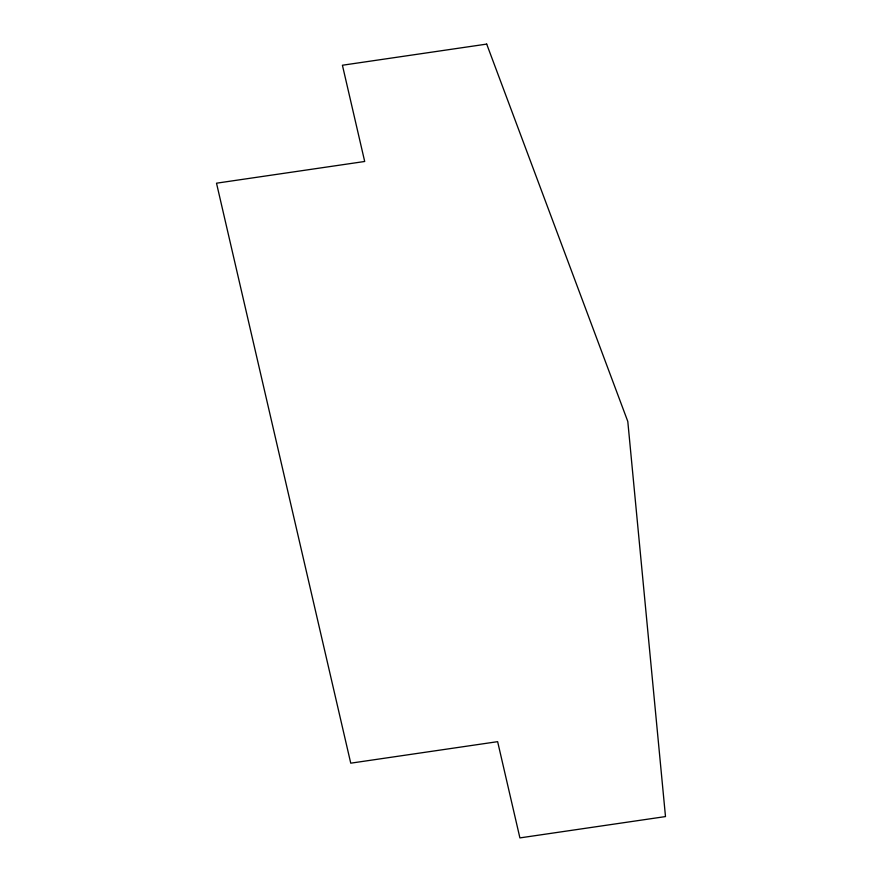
<?xml version="1.0" encoding="UTF-8"?>
<svg xmlns="http://www.w3.org/2000/svg" width="882" height="882" viewBox="0 0 882 882"><rect width="100%" height="100%" fill="white"/><g stroke="black" fill="none" stroke-linecap="round" stroke-linejoin="round"><path stroke-width="1.32" d="M486.699 44.1L342.414 65.235L364.696 161.483L216.509 183.191L350.749 763.173L497.635 741.663L519.906 837.9L665.491 816.578L627.797 421.453L486.699 44.1"/></g></svg>
